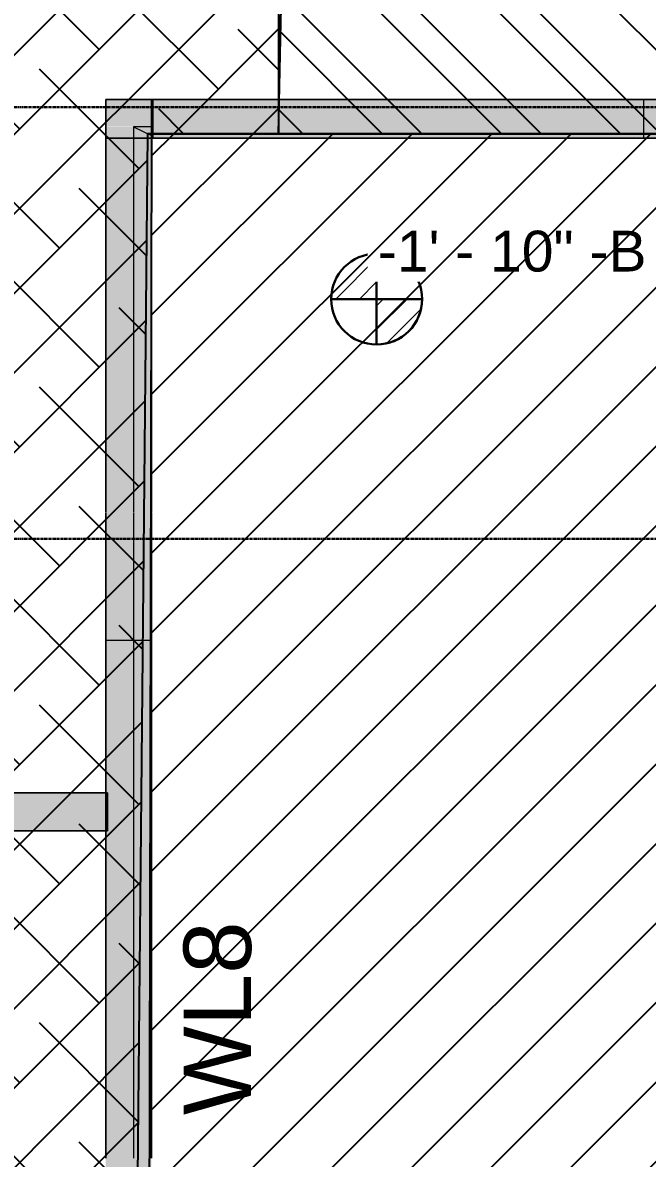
# Model space of a CAD drawing. Header units: inches. Extents: x -4126 to -1814, y 9773 to 12338.
# Drawn here: x -3428.8 to -3289.9, y 11049.4 to 11302 of the extents above; entities that cross this region are included whole.
import ezdxf

# ---------------------------------------------------------------- set-up
doc = ezdxf.new("R2010")
doc.units = ezdxf.units.IN
doc.header["$MEASUREMENT"] = 0
doc.linetypes.add('Grid Line 1_2_', pattern=[0.875, 0.5, -0.125, 0.125, -0.125])
for name, color, linetype, lineweight in [('A-WALL', 113, 'Continuous', 13), ('G-ANNO-DIMS', 111, 'Continuous', 9), ('I-WALL', 2, 'Continuous', 13), ('S-GRID', 1, 'Continuous', 9)]:
    doc.layers.add(name, color=color, linetype=linetype, lineweight=lineweight)
doc.layers.add('LOAD_HATCH', color=8, linetype='Continuous')
doc.layers.add('loads', color=1, linetype='Continuous')
doc.styles.add('Arial', font='arial.ttf', dxfattribs={"height": 18})
doc.styles.add('Arial_2', font='arial.ttf', dxfattribs={"height": 9.070866})
pattern_1 = [(315, (34.897, 117.089), (0.027577164, 0.027577164), [])]

# ---------------------------------------------------------------- blocks, each defined once
blk = doc.blocks.new('CTR - 1st Phase - Shell_rvt-1-FRAMING PLAN - 1ST FLOOR')
at = {"layer": 'A-WALL', "lineweight": 5, "transparency": 33554585}
h = blk.add_hatch(color=8, dxfattribs=at)
h.paths.add_polyline_path([(-3404.17, 10813.86), (-3400.17, 10813.86), (-3400.17, 10819.99), (-3404.17, 10819.99), (-3404.17, 10856.62), (-3410.3, 10856.62), (-3410.3, 10813.86), (-3404.28, 10813.86)], flags=0)
h.paths.add_polyline_path([(-3410.3, 10857.02), (-3404.17, 10857.02), (-3404.17, 10857.45), (-3410.3, 10857.45)], flags=0)
h.paths.add_polyline_path([(-3404.85, 10858.28), (-3404.17, 10858.28), (-3404.17, 10858.71), (-3410.3, 10858.71), (-3410.3, 10858.28)], flags=0)
h.paths.add_polyline_path([(-3404.87, 10859.1), (-3404.17, 10859.1), (-3404.17, 10904.5), (-3410.3, 10904.5), (-3410.3, 10859.1)], flags=0)
h.paths.add_polyline_path([(-3410.3, 10904.9), (-3404.17, 10904.9), (-3404.17, 10905.33), (-3410.3, 10905.33)], flags=0)
h.paths.add_polyline_path([(-3410.3, 10906.16), (-3404.17, 10906.16), (-3404.17, 10906.59), (-3410.3, 10906.59)], flags=0)
h.paths.add_polyline_path([(-3404.17, 10906.98), (-3404.17, 10934.38), (-3410.3, 10934.38), (-3410.3, 10906.98), (-3405.72, 10906.98)], flags=0)
h.paths.add_polyline_path([(-3410.3, 10972.4), (-3404.17, 10972.4), (-3404.17, 10972.78), (-3410.3, 10972.78)], flags=0)
h.paths.add_polyline_path([(-3404.17, 11010.8), (-3404.17, 11048.15), (-3410.3, 11048.15), (-3410.3, 11010.8), (-3407.57, 11010.8)], flags=0)
h.paths.add_polyline_path([(-3404.17, 11048.54), (-3404.17, 11048.97), (-3410.3, 11048.97), (-3410.3, 11048.54), (-3408.24, 11048.54)], flags=0)
h.paths.add_polyline_path([(-3410.3, 11049.81), (-3404.17, 11049.81), (-3404.17, 11050.24), (-3410.3, 11050.24)], flags=0)
h.paths.add_polyline_path([(-3408.27, 11050.63), (-3404.17, 11050.63), (-3404.17, 11096.03), (-3410.3, 11096.03), (-3410.3, 11050.63)], flags=0)
h.paths.add_polyline_path([(-3410.3, 11096.42), (-3404.17, 11096.42), (-3404.17, 11096.85), (-3410.3, 11096.85)], flags=0)
h.paths.add_polyline_path([(-3404.17, 11097.69), (-3404.17, 11098.12), (-3410.3, 11098.12), (-3410.3, 11097.69), (-3409.11, 11097.69)], flags=0)
h.paths.add_polyline_path([(-3410.3, 11098.51), (-3404.17, 11098.51), (-3404.17, 11143.91), (-3410.3, 11143.91), (-3410.3, 11130.69), (-3409.92, 11130.69), (-3409.92, 11122.19), (-3410.3, 11122.19)], flags=0)
h.paths.add_polyline_path([(-3409.94, 11144.31), (-3404.17, 11144.31), (-3404.17, 11144.74), (-3410.3, 11144.74), (-3410.3, 11144.31)], flags=0)
h.paths.add_polyline_path([(-3409.96, 11145.57), (-3404.17, 11145.57), (-3404.17, 11146), (-3410.3, 11146), (-3410.3, 11145.57)], flags=0)
h.paths.add_polyline_path([(-3404.17, 11146.39), (-3404.17, 11164.59), (-3410.3, 11164.59), (-3410.3, 11146.39), (-3409.98, 11146.39)], flags=0)
h.paths.add_polyline_path([(-3410.3, 11276.29), (-3404.17, 11276.29), (-3404.17, 11278.79), (-3410.3, 11278.79), (-3410.3, 11276.86)], flags=0)
h.paths.add_polyline_path([(-3404.15, 11278.83), (-3400.17, 11278.83), (-3400.17, 11279.64), (-3410.3, 11279.64), (-3410.3, 11278.83), (-3404.17, 11278.83)], flags=0)
h.paths.add_polyline_path([(-3410.3, 11280.03), (-3400.17, 11280.03), (-3400.17, 11284.91), (-3410.3, 11284.91)], flags=0)
h = blk.add_hatch(color=13, dxfattribs=at)
h.paths.add_polyline_path([(-2637.74, 11276.29), (-2637.74, 11278.79), (-2681.85, 11278.79), (-2681.85, 11277.79), (-2709.72, 11277.79), (-2709.72, 11278.79), (-2720.25, 11278.79), (-2720.25, 11277.79), (-2748.12, 11277.79), (-2748.12, 11278.79), (-2772.51, 11278.79), (-2772.51, 11276.29), (-2681.85, 11276.29)], flags=0)
h.paths.add_polyline_path([(-3399.82, 11276.29), (-3399.82, 11278.79), (-3400.17, 11278.79), (-3400.17, 11276.29)], flags=0)
h.paths.add_polyline_path([(-3281.32, 11276.29), (-3281.32, 11278.79), (-3290.72, 11278.79), (-3290.72, 11276.29)], flags=0)
h.paths.add_polyline_path([(-3027.32, 11276.29), (-3021.92, 11276.29), (-3021.92, 11278.79), (-3027.32, 11278.79)], flags=0)
h.paths.add_polyline_path([(-2945.12, 11276.29), (-2867.19, 11276.29), (-2867.19, 11278.79), (-2945.12, 11278.79)], flags=0)
h.paths.add_polyline_path([(-2813.32, 11276.29), (-2810.54, 11276.29), (-2810.54, 11278.79), (-2813.32, 11278.79)], flags=0)
h.paths.add_polyline_path([(-2599.71, 11276.29), (-2598.39, 11276.29), (-2598.39, 11278.79), (-2599.71, 11278.79)], flags=0)
h.paths.add_polyline_path([(-2486.32, 11276.29), (-2445.74, 11276.29), (-2445.74, 11278.79), (-2486.32, 11278.79)], flags=0)
h.paths.add_polyline_path([(-2514.32, 11276.29), (-2514.32, 11278.79), (-2562.26, 11278.79), (-2562.26, 11276.29)], flags=0)
h.paths.add_polyline_path([(-2407.71, 11276.29), (-2348.79, 11276.29), (-2348.79, 11278.79), (-2407.71, 11278.79)], flags=0)
h.paths.add_polyline_path([(-2312.66, 11276.29), (-2311.34, 11276.29), (-2311.34, 11278.79), (-2312.66, 11278.79)], flags=0)
h.paths.add_polyline_path([(-2273.31, 11276.29), (-2187.32, 11276.29), (-2187.32, 11278.79), (-2273.31, 11278.79)], flags=0)
h.paths.add_polyline_path([(-3281.32, 11279.21), (-3281.32, 11279.64), (-3290.72, 11279.64), (-3290.72, 11279.21)], flags=0)
h.paths.add_polyline_path([(-3399.82, 11279.21), (-3399.82, 11279.64), (-3400.17, 11279.64), (-3400.17, 11279.21)], flags=0)
h.paths.add_polyline_path([(-2810.54, 11279.21), (-2810.54, 11279.64), (-2813.32, 11279.64), (-2813.32, 11279.21)], flags=0)
h.paths.add_polyline_path([(-2599.71, 11279.21), (-2598.39, 11279.21), (-2598.39, 11279.64), (-2599.71, 11279.64)], flags=0)
h.paths.add_polyline_path([(-2920.57, 11279.21), (-2867.19, 11279.21), (-2867.19, 11279.64), (-2945.12, 11279.64), (-2945.12, 11279.21)], flags=0)
h.paths.add_polyline_path([(-3021.92, 11279.21), (-3021.92, 11279.64), (-3027.32, 11279.64), (-3027.32, 11279.21)], flags=0)
h.paths.add_polyline_path([(-2486.32, 11279.21), (-2445.74, 11279.21), (-2445.74, 11279.64), (-2486.32, 11279.64)], flags=0)
h.paths.add_polyline_path([(-2772.51, 11279.21), (-2748.12, 11279.21), (-2748.12, 11279.64), (-2772.51, 11279.64)], flags=0)
h.paths.add_polyline_path([(-2187.32, 11279.21), (-2187.32, 11279.64), (-2273.31, 11279.64), (-2273.31, 11279.21)], flags=0)
h.paths.add_polyline_path([(-2681.85, 11279.21), (-2637.74, 11279.21), (-2637.74, 11279.64), (-2681.85, 11279.64)], flags=0)
h.paths.add_polyline_path([(-2514.32, 11279.21), (-2514.32, 11279.64), (-2562.26, 11279.64), (-2562.26, 11279.21)], flags=0)
h.paths.add_polyline_path([(-2709.72, 11279.21), (-2709.72, 11279.64), (-2720.25, 11279.64), (-2720.25, 11279.21)], flags=0)
h.paths.add_polyline_path([(-2311.34, 11279.21), (-2311.34, 11279.64), (-2312.66, 11279.64), (-2312.66, 11279.21)], flags=0)
h.paths.add_polyline_path([(-2407.71, 11279.21), (-2348.79, 11279.21), (-2348.79, 11279.64), (-2407.71, 11279.64)], flags=0)
h.paths.add_polyline_path([(-3399.82, 11280.03), (-3399.82, 11284.91), (-3400.17, 11284.91), (-3400.17, 11280.03)], flags=0)
h.paths.add_polyline_path([(-3290.72, 11280.03), (-3281.32, 11280.03), (-3281.32, 11284.91), (-3290.72, 11284.91)], flags=0)
h.paths.add_polyline_path([(-2912.07, 11280.03), (-2867.19, 11280.03), (-2867.19, 11284.91), (-2912.07, 11284.91), (-2912.07, 11284.29), (-2920.57, 11284.29), (-2920.57, 11284.91), (-2945.12, 11284.91), (-2945.12, 11280.03), (-2920.57, 11280.03)], flags=0)
h.paths.add_polyline_path([(-2813.32, 11280.03), (-2810.54, 11280.03), (-2810.54, 11284.91), (-2813.32, 11284.91)], flags=0)
h.paths.add_polyline_path([(-2187.32, 11280.03), (-2187.32, 11284.91), (-2273.31, 11284.91), (-2273.31, 11280.03)], flags=0)
h.paths.add_polyline_path([(-2748.12, 11280.03), (-2748.12, 11284.91), (-2772.51, 11284.91), (-2772.51, 11280.03)], flags=0)
h.paths.add_polyline_path([(-2407.71, 11280.03), (-2348.79, 11280.03), (-2348.79, 11284.91), (-2407.71, 11284.91)], flags=0)
h.paths.add_polyline_path([(-2709.72, 11280.03), (-2709.72, 11284.91), (-2720.25, 11284.91), (-2720.25, 11280.03)], flags=0)
h.paths.add_polyline_path([(-2312.66, 11280.03), (-2311.34, 11280.03), (-2311.34, 11284.91), (-2312.66, 11284.91)], flags=0)
h.paths.add_polyline_path([(-2637.74, 11280.03), (-2637.74, 11284.91), (-2681.85, 11284.91), (-2681.85, 11280.03)], flags=0)
h.paths.add_polyline_path([(-2598.39, 11280.03), (-2598.39, 11284.91), (-2599.71, 11284.91), (-2599.71, 11280.03)], flags=0)
h.paths.add_polyline_path([(-2486.32, 11280.03), (-2445.74, 11280.03), (-2445.74, 11284.91), (-2486.32, 11284.91)], flags=0)
h.paths.add_polyline_path([(-2514.32, 11280.03), (-2514.32, 11284.91), (-2562.26, 11284.91), (-2562.26, 11280.03)], flags=0)
h.paths.add_polyline_path([(-3027.32, 11280.03), (-3021.92, 11280.03), (-3021.92, 11284.91), (-3027.32, 11284.91)], flags=0)
h = blk.add_hatch(color=13, dxfattribs=at)
h.paths.add_polyline_path([(-2099.32, 11276.29), (-2096.82, 11276.29), (-2096.82, 11284.91), (-2138.91, 11284.91), (-2138.91, 11276.29), (-2105.45, 11276.29)], flags=0)
h.paths.add_polyline_path([(-3290.72, 11278.79), (-3281.32, 11278.83), (-3281.32, 11279.21), (-3290.72, 11279.21), (-3290.72, 11278.83)], flags=0)
h.paths.add_polyline_path([(-3399.82, 11278.79), (-3399.82, 11279.21), (-3400.17, 11279.21), (-3400.17, 11278.79)], flags=0)
h.paths.add_polyline_path([(-2867.19, 11278.79), (-2867.19, 11279.21), (-2945.12, 11279.21), (-2945.12, 11278.79)], flags=0)
h.paths.add_polyline_path([(-3021.92, 11278.79), (-3021.92, 11279.21), (-3027.32, 11279.21), (-3027.32, 11278.79)], flags=0)
h.paths.add_polyline_path([(-2681.85, 11278.79), (-2637.74, 11278.83), (-2637.74, 11279.21), (-2681.85, 11279.21), (-2681.85, 11278.83)], flags=0)
h.paths.add_polyline_path([(-2810.54, 11278.79), (-2810.54, 11279.21), (-2813.32, 11279.21), (-2813.32, 11278.79)], flags=0)
h.paths.add_polyline_path([(-2599.71, 11278.79), (-2598.39, 11278.83), (-2598.39, 11279.21), (-2599.71, 11279.21), (-2599.71, 11278.83)], flags=0)
h.paths.add_polyline_path([(-2562.26, 11278.79), (-2514.32, 11278.83), (-2514.32, 11279.21), (-2562.26, 11279.21), (-2562.26, 11278.83)], flags=0)
h.paths.add_polyline_path([(-2772.51, 11278.79), (-2748.12, 11278.83), (-2748.12, 11279.21), (-2772.51, 11279.21), (-2772.51, 11278.83)], flags=0)
h.paths.add_polyline_path([(-2709.72, 11278.79), (-2709.72, 11279.21), (-2720.25, 11279.21), (-2720.25, 11278.79)], flags=0)
h.paths.add_polyline_path([(-2348.79, 11278.79), (-2348.79, 11279.21), (-2407.71, 11279.21), (-2407.71, 11278.79)], flags=0)
h.paths.add_polyline_path([(-2187.32, 11278.79), (-2187.32, 11279.21), (-2273.31, 11279.21), (-2273.31, 11278.79)], flags=0)
h.paths.add_polyline_path([(-2451.17, 11278.79), (-2445.74, 11278.83), (-2445.74, 11279.21), (-2486.32, 11279.21), (-2486.32, 11278.79)], flags=0)
h.paths.add_polyline_path([(-2311.34, 11278.79), (-2311.34, 11279.21), (-2312.66, 11279.21), (-2312.66, 11278.79)], flags=0)
h = blk.add_hatch(color=13, dxfattribs=at)
h.paths.add_polyline_path([(-3396.64, 11276.29), (-3290.72, 11276.29), (-3290.72, 11278.79), (-3399.82, 11278.79), (-3399.82, 11276.29)], flags=0)
h.paths.add_polyline_path([(-3290.72, 11279.21), (-3290.72, 11279.64), (-3399.82, 11279.64), (-3399.82, 11279.21), (-3396.64, 11279.21)], flags=0)
h.paths.add_polyline_path([(-3399.82, 11280.03), (-3290.72, 11280.03), (-3290.72, 11284.91), (-3399.82, 11284.91)], flags=0)
for color, points in [(8, [(-3404.17, 11279.64), (-3400.17, 11279.64), (-3400.17, 11280.03), (-3410.3, 11280.03), (-3410.3, 11279.64), (-3405.02, 11279.64)]), (8, [(-3400.17, 11276.86), (-3400.17, 11278.79), (-3404.17, 11278.79)]), (13, [(-3396.64, 11279.64), (-3290.72, 11279.64), (-3290.72, 11280.03), (-3399.82, 11280.03), (-3399.82, 11279.64)]), (13, [(-3290.72, 11278.79), (-3290.72, 11279.21), (-3399.82, 11279.21), (-3399.82, 11278.79), (-3396.64, 11278.79)]), (8, [(-3409.92, 11122.19), (-3409.92, 11130.69), (-3410.3, 11130.69), (-3410.3, 11122.19)])]:
    blk.add_hatch(color=color, dxfattribs=at).paths.add_polyline_path(points, flags=0)
h = blk.add_hatch(color=8, dxfattribs=at)
h.paths.add_polyline_path([(-3404.17, 10819.99), (-3400.17, 10821.92), (-3400.17, 10856.62), (-3404.17, 10856.62), (-3404.17, 10821.92)], flags=0)
h.paths.add_polyline_path([(-3403.53, 10857.02), (-3400.17, 10857.02), (-3400.17, 10857.45), (-3404.17, 10857.45), (-3404.17, 10857.02)], flags=0)
h.paths.add_polyline_path([(-3400.17, 10858.28), (-3400.17, 10858.71), (-3404.17, 10858.71), (-3404.17, 10858.28), (-3403.51, 10858.28)], flags=0)
h.paths.add_polyline_path([(-3400.17, 10859.1), (-3400.17, 10904.5), (-3404.17, 10904.5), (-3404.17, 10859.1), (-3403.49, 10859.1)], flags=0)
h.paths.add_polyline_path([(-3400.17, 10904.9), (-3400.17, 10905.33), (-3404.17, 10905.33), (-3404.17, 10904.9), (-3402.69, 10904.9)], flags=0)
h.paths.add_polyline_path([(-3402.67, 10906.16), (-3400.17, 10906.16), (-3400.17, 10906.59), (-3404.17, 10906.59), (-3404.17, 10906.16)], flags=0)
h.paths.add_polyline_path([(-3402.66, 10906.98), (-3400.17, 10906.98), (-3400.17, 10934.38), (-3404.17, 10934.38), (-3404.17, 10906.98)], flags=0)
h.paths.add_polyline_path([(-3404.17, 10972.4), (-3400.17, 10972.4), (-3400.17, 10972.78), (-3404.17, 10972.78)], flags=0)
h.paths.add_polyline_path([(-3400.17, 11010.8), (-3400.19, 11048.15), (-3404.17, 11048.15), (-3404.17, 11010.8), (-3400.85, 11010.8)], flags=0)
h.paths.add_polyline_path([(-3400.19, 11048.54), (-3400.17, 11048.54), (-3400.18, 11048.97), (-3404.17, 11048.97), (-3404.17, 11048.54)], flags=0)
h.paths.add_polyline_path([(-3400.17, 11049.81), (-3400.19, 11050.24), (-3404.17, 11050.24), (-3404.17, 11049.81), (-3400.18, 11049.81)], flags=0)
h.paths.add_polyline_path([(-3404.17, 11050.63), (-3400.17, 11050.63), (-3400.17, 11096.03), (-3404.17, 11096.03), (-3404.17, 11083.98)], flags=0)
h.paths.add_polyline_path([(-3400.17, 11096.42), (-3400.17, 11096.85), (-3404.17, 11096.85), (-3404.17, 11096.42), (-3401, 11096.42)], flags=0)
h.paths.add_polyline_path([(-3400.17, 11097.69), (-3400.17, 11098.12), (-3404.17, 11098.12), (-3404.17, 11097.69), (-3401.02, 11097.69)], flags=0)
h.paths.add_polyline_path([(-3401.03, 11098.51), (-3400.17, 11098.51), (-3400.17, 11143.91), (-3404.17, 11143.91), (-3404.17, 11098.51)], flags=0)
h.paths.add_polyline_path([(-3404.17, 11144.31), (-3400.17, 11144.31), (-3400.17, 11144.74), (-3404.17, 11144.74)], flags=0)
h.paths.add_polyline_path([(-3400.17, 11145.57), (-3400.17, 11146), (-3404.17, 11146), (-3404.17, 11145.57), (-3401.85, 11145.57)], flags=0)
h.paths.add_polyline_path([(-3401.87, 11146.39), (-3400.17, 11146.39), (-3400.17, 11164.59), (-3404.17, 11164.59), (-3404.17, 11146.39)], flags=0)
h.paths.add_polyline_path([(-3400.17, 11276.29), (-3400.17, 11276.86), (-3404.17, 11278.79), (-3404.13, 11276.29)], flags=0)
h = blk.add_hatch(color=13, dxfattribs=at)
h.paths.add_polyline_path([(-3281.32, 11279.64), (-3281.32, 11280.03), (-3290.72, 11280.03), (-3290.72, 11279.64)], flags=0)
h.paths.add_polyline_path([(-3399.82, 11279.64), (-3399.82, 11280.03), (-3400.17, 11280.03), (-3400.17, 11279.64)], flags=0)
h.paths.add_polyline_path([(-2311.34, 11279.64), (-2311.34, 11280.03), (-2312.66, 11280.03), (-2312.66, 11279.64)], flags=0)
h.paths.add_polyline_path([(-2273.31, 11279.64), (-2187.32, 11279.64), (-2187.32, 11280.03), (-2273.31, 11280.03)], flags=0)
h.paths.add_polyline_path([(-2407.71, 11279.64), (-2348.79, 11279.64), (-2348.79, 11280.03), (-2407.71, 11280.03)], flags=0)
h.paths.add_polyline_path([(-3021.92, 11279.64), (-3021.92, 11280.03), (-3027.32, 11280.03), (-3027.32, 11279.64)], flags=0)
h.paths.add_polyline_path([(-2945.12, 11279.64), (-2867.19, 11279.64), (-2867.19, 11280.03), (-2945.12, 11280.03)], flags=0)
h.paths.add_polyline_path([(-2445.74, 11279.64), (-2445.74, 11280.03), (-2486.32, 11280.03), (-2486.32, 11279.64), (-2451.17, 11279.64)], flags=0)
h.paths.add_polyline_path([(-2514.32, 11279.64), (-2514.32, 11280.03), (-2562.26, 11280.03), (-2562.26, 11279.64)], flags=0)
h.paths.add_polyline_path([(-2599.71, 11279.64), (-2598.39, 11279.64), (-2598.39, 11280.03), (-2599.71, 11280.03)], flags=0)
h.paths.add_polyline_path([(-2813.32, 11279.64), (-2810.54, 11279.64), (-2810.54, 11280.03), (-2813.32, 11280.03)], flags=0)
h.paths.add_polyline_path([(-2748.12, 11279.64), (-2748.12, 11280.03), (-2772.51, 11280.03), (-2772.51, 11279.64)], flags=0)
h.paths.add_polyline_path([(-2637.74, 11279.64), (-2637.74, 11280.03), (-2681.85, 11280.03), (-2681.85, 11279.64)], flags=0)
h.paths.add_polyline_path([(-2720.25, 11279.64), (-2709.72, 11279.64), (-2709.72, 11280.03), (-2720.25, 11280.03)], flags=0)
h = blk.add_hatch(color=8, dxfattribs=at)
h.paths.add_polyline_path([(-3410.3, 11164.59), (-3404.17, 11164.59), (-3404.17, 11191.79), (-3410.3, 11191.79), (-3410.3, 11170.09)], flags=0)
h.paths.add_polyline_path([(-3410.3, 11192.19), (-3404.17, 11192.19), (-3404.17, 11192.62), (-3410.3, 11192.62)], flags=0)
h.paths.add_polyline_path([(-3404.17, 11193.45), (-3404.17, 11193.88), (-3410.3, 11193.88), (-3410.3, 11193.45)], flags=0)
h.paths.add_polyline_path([(-3404.17, 11194.28), (-3404.17, 11239.68), (-3410.3, 11239.68), (-3410.3, 11194.28)], flags=0)
h.paths.add_polyline_path([(-3410.3, 11240.07), (-3404.17, 11240.07), (-3404.17, 11240.5), (-3410.3, 11240.5)], flags=0)
h.paths.add_polyline_path([(-3404.17, 11241.33), (-3404.17, 11241.76), (-3410.3, 11241.76), (-3410.3, 11241.33)], flags=0)
h.paths.add_polyline_path([(-3410.3, 11242.16), (-3404.17, 11242.16), (-3404.17, 11276.29), (-3410.3, 11276.29), (-3410.3, 11256.21)], flags=0)
h = blk.add_hatch(color=8, dxfattribs=at)
h.paths.add_polyline_path([(-3404.17, 11164.59), (-3400.17, 11164.59), (-3400.17, 11191.79), (-3404.17, 11191.79), (-3404.17, 11170.09)], flags=0)
h.paths.add_polyline_path([(-3400.17, 11192.19), (-3400.17, 11192.62), (-3404.17, 11192.62), (-3404.17, 11192.19), (-3402.66, 11192.19)], flags=0)
h.paths.add_polyline_path([(-3402.69, 11193.45), (-3400.17, 11193.45), (-3400.17, 11193.88), (-3404.17, 11193.88), (-3404.17, 11193.45)], flags=0)
h.paths.add_polyline_path([(-3404.17, 11194.28), (-3400.17, 11194.28), (-3400.17, 11239.68), (-3404.17, 11239.68)], flags=0)
h.paths.add_polyline_path([(-3404.17, 11240.07), (-3400.17, 11240.07), (-3400.17, 11240.5), (-3404.17, 11240.5)], flags=0)
h.paths.add_polyline_path([(-3400.17, 11241.33), (-3400.17, 11241.76), (-3404.17, 11241.76), (-3404.17, 11241.33), (-3403.52, 11241.33)], flags=0)
h.paths.add_polyline_path([(-3404.17, 11242.16), (-3400.17, 11242.16), (-3400.17, 11276.29), (-3404.17, 11276.29), (-3404.17, 11256.21)], flags=0)
h = blk.add_hatch(color=8, dxfattribs=at)
h.paths.add_polyline_path([(-3404.17, 11191.79), (-3404.17, 11192.19), (-3410.3, 11192.19), (-3410.3, 11191.79)], flags=0)
h.paths.add_polyline_path([(-3404.17, 11193.88), (-3404.17, 11194.28), (-3410.3, 11194.28), (-3410.3, 11193.88)], flags=0)
h.paths.add_polyline_path([(-3404.17, 11239.68), (-3404.17, 11240.07), (-3410.3, 11240.07), (-3410.3, 11239.68)], flags=0)
h.paths.add_polyline_path([(-3404.17, 11241.76), (-3404.17, 11242.16), (-3410.3, 11242.16), (-3410.3, 11241.76)], flags=0)
h = blk.add_hatch(color=8, dxfattribs=at)
h.paths.add_polyline_path([(-3410.3, 11192.62), (-3404.17, 11192.62), (-3404.17, 11193.45), (-3410.3, 11193.45), (-3410.3, 11192.99)], flags=0)
h.paths.add_polyline_path([(-3404.17, 11240.5), (-3404.17, 11241.33), (-3410.3, 11241.33), (-3410.3, 11240.5)], flags=0)
h = blk.add_hatch(color=8, dxfattribs=at)
h.paths.add_polyline_path([(-3404.17, 11191.79), (-3400.17, 11191.79), (-3400.17, 11192.19), (-3404.17, 11192.19)], flags=0)
h.paths.add_polyline_path([(-3400.17, 11192.62), (-3400.17, 11193.45), (-3404.17, 11193.45), (-3404.17, 11192.62), (-3402.67, 11192.62)], flags=0)
h.paths.add_polyline_path([(-3402.69, 11193.88), (-3400.17, 11193.88), (-3400.17, 11194.28), (-3404.17, 11194.28), (-3404.17, 11193.88)], flags=0)
h.paths.add_polyline_path([(-3400.17, 11239.68), (-3400.17, 11240.07), (-3404.17, 11240.07), (-3404.17, 11239.68), (-3403.49, 11239.68)], flags=0)
h.paths.add_polyline_path([(-3403.51, 11240.5), (-3400.17, 11240.5), (-3400.17, 11241.33), (-3404.17, 11241.33), (-3404.17, 11240.5)], flags=0)
h.paths.add_polyline_path([(-3403.53, 11241.76), (-3400.17, 11241.76), (-3400.17, 11242.16), (-3404.17, 11242.16), (-3404.17, 11241.76)], flags=0)
h = blk.add_hatch(color=8, dxfattribs=at)
h.paths.add_polyline_path([(-3404.82, 10856.62), (-3404.17, 10856.62), (-3404.17, 10857.02), (-3410.3, 10857.02), (-3410.3, 10856.62)], flags=0)
h.paths.add_polyline_path([(-3404.17, 10858.71), (-3404.17, 10859.1), (-3410.3, 10859.1), (-3410.3, 10858.71), (-3404.86, 10858.71)], flags=0)
h.paths.add_polyline_path([(-3405.68, 10904.5), (-3404.17, 10904.5), (-3404.17, 10904.9), (-3410.3, 10904.9), (-3410.3, 10904.5)], flags=0)
h.paths.add_polyline_path([(-3404.17, 10906.59), (-3404.17, 10906.98), (-3410.3, 10906.98), (-3410.3, 10906.59), (-3405.71, 10906.59)], flags=0)
h.paths.add_polyline_path([(-3404.17, 11048.15), (-3404.17, 11048.54), (-3410.3, 11048.54), (-3410.3, 11048.15), (-3408.23, 11048.15)], flags=0)
h.paths.add_polyline_path([(-3410.3, 11050.24), (-3404.17, 11050.24), (-3404.17, 11050.63), (-3410.3, 11050.63)], flags=0)
h.paths.add_polyline_path([(-3409.08, 11096.03), (-3404.17, 11096.03), (-3404.17, 11096.42), (-3410.3, 11096.42), (-3410.3, 11096.03)], flags=0)
h.paths.add_polyline_path([(-3404.17, 11098.12), (-3404.17, 11098.51), (-3410.3, 11098.51), (-3410.3, 11098.12), (-3409.12, 11098.12)], flags=0)
h.paths.add_polyline_path([(-3404.17, 11143.91), (-3404.17, 11144.31), (-3410.3, 11144.31), (-3410.3, 11143.91), (-3409.92, 11143.91)], flags=0)
h.paths.add_polyline_path([(-3409.97, 11146), (-3404.17, 11146), (-3404.17, 11146.39), (-3410.3, 11146.39), (-3410.3, 11146)], flags=0)
h = blk.add_hatch(color=8, dxfattribs=at)
h.paths.add_polyline_path([(-3404.17, 10857.45), (-3404.17, 10858.28), (-3410.3, 10858.28), (-3410.3, 10857.45), (-3404.84, 10857.45)], flags=0)
h.paths.add_polyline_path([(-3404.17, 10905.33), (-3404.17, 10906.16), (-3410.3, 10906.16), (-3410.3, 10905.33), (-3405.69, 10905.33)], flags=0)
h.paths.add_polyline_path([(-3404.17, 11048.97), (-3404.17, 11049.81), (-3410.3, 11049.81), (-3410.3, 11048.97), (-3408.24, 11048.97)], flags=0)
h.paths.add_polyline_path([(-3404.17, 11096.85), (-3404.17, 11097.69), (-3410.3, 11097.69), (-3410.3, 11096.85), (-3409.09, 11096.85)], flags=0)
h.paths.add_polyline_path([(-3409.95, 11144.74), (-3404.17, 11144.74), (-3404.17, 11145.57), (-3410.3, 11145.57), (-3410.3, 11144.74)], flags=0)
h = blk.add_hatch(color=8, dxfattribs=at)
h.paths.add_polyline_path([(-3403.53, 10856.62), (-3400.17, 10856.62), (-3400.17, 10857.02), (-3404.17, 10857.02), (-3404.17, 10856.62)], flags=0)
h.paths.add_polyline_path([(-3403.5, 10858.71), (-3400.17, 10858.71), (-3400.17, 10859.1), (-3404.17, 10859.1), (-3404.17, 10858.71)], flags=0)
h.paths.add_polyline_path([(-3404.17, 10904.5), (-3400.17, 10904.5), (-3400.17, 10904.9), (-3404.17, 10904.9)], flags=0)
h.paths.add_polyline_path([(-3404.17, 10906.59), (-3400.17, 10906.59), (-3400.17, 10906.98), (-3404.17, 10906.98)], flags=0)
h.paths.add_polyline_path([(-3400.19, 11048.15), (-3400.17, 11048.15), (-3400.19, 11048.54), (-3404.17, 11048.54), (-3404.17, 11048.15)], flags=0)
h.paths.add_polyline_path([(-3400.19, 11050.24), (-3400.17, 11050.24), (-3400.2, 11050.63), (-3404.17, 11050.63), (-3404.17, 11050.24)], flags=0)
h.paths.add_polyline_path([(-3400.17, 11096.03), (-3400.17, 11096.42), (-3404.17, 11096.42), (-3404.17, 11096.03), (-3400.99, 11096.03)], flags=0)
h.paths.add_polyline_path([(-3400.17, 11098.12), (-3400.17, 11098.51), (-3404.17, 11098.51), (-3404.17, 11098.12), (-3401.02, 11098.12)], flags=0)
h.paths.add_polyline_path([(-3400.17, 11143.91), (-3400.17, 11144.31), (-3404.17, 11144.31), (-3404.17, 11143.91), (-3401.82, 11143.91)], flags=0)
h.paths.add_polyline_path([(-3404.17, 11146), (-3400.17, 11146), (-3400.17, 11146.39), (-3404.17, 11146.39)], flags=0)
h = blk.add_hatch(color=8, dxfattribs=at)
h.paths.add_polyline_path([(-3400.17, 10857.45), (-3400.17, 10858.28), (-3404.17, 10858.28), (-3404.17, 10857.45), (-3403.52, 10857.45)], flags=0)
h.paths.add_polyline_path([(-3400.17, 10905.33), (-3400.17, 10906.16), (-3404.17, 10906.16), (-3404.17, 10905.33), (-3402.69, 10905.33)], flags=0)
h.paths.add_polyline_path([(-3400.17, 11048.97), (-3400.18, 11049.81), (-3404.17, 11049.81), (-3404.17, 11048.97), (-3400.18, 11048.97)], flags=0)
h.paths.add_polyline_path([(-3401, 11096.85), (-3400.17, 11096.85), (-3400.17, 11097.69), (-3404.17, 11097.69), (-3404.17, 11096.85)], flags=0)
h.paths.add_polyline_path([(-3404.17, 11144.74), (-3400.17, 11144.74), (-3400.17, 11145.57), (-3404.17, 11145.57), (-3404.17, 11145.11)], flags=0)
at = {"layer": 'A-WALL', "color": 253}
for p, q in [((-3410.3, 11280.03), (-3410.3, 11284.91)), ((-3410.3, 11284.91), (-3400.17, 11284.91)), ((-3410.3, 11279.64), (-3410.3, 11280.03)), ((-3410.3, 11278.83), (-3410.3, 11279.64)), ((-3410.3, 11242.16), (-3410.3, 11278.79)), ((-3404.17, 11278.79), (-3404.17, 11276.29)), ((-3400.17, 11280.03), (-3400.17, 11279.64)), ((-3400.17, 11280.03), (-3400.17, 11279.64)), ((-3400.17, 11279.64), (-3400.17, 11280.03)), ((-3400.17, 11279.21), (-3400.17, 11278.83)), ((-3400.17, 11279.21), (-3400.17, 11278.83)), ((-3400.17, 11278.83), (-3400.17, 11279.21)), ((-3400.17, 11276.29), (-3400.17, 11278.79)), ((-3399.82, 11279.64), (-3399.82, 11280.03)), ((-3399.82, 11280.03), (-3399.82, 11279.64)), ((-3399.82, 11278.83), (-3399.82, 11279.21)), ((-3399.82, 11279.21), (-3399.82, 11278.83)), ((-3290.72, 11280.03), (-3290.72, 11279.64)), ((-3290.72, 11280.03), (-3290.72, 11279.64)), ((-3290.72, 11279.21), (-3290.72, 11278.83)), ((-3290.72, 11279.21), (-3290.72, 11278.83)), ((-3404.17, 11276.29), (-3410.3, 11276.29)), ((-3404.17, 11276.29), (-3404.17, 11242.16)), ((-3404.13, 11276.29), (-3400.17, 11276.29)), ((-3400.17, 11276.29), (-3404.13, 11276.29)), ((-3400.17, 11276.29), (-3400.17, 11242.16)), ((-3400.17, 11276.29), (-3400.17, 11242.16)), ((-3400.17, 11242.16), (-3400.17, 11276.29)), ((-3410.3, 11241.76), (-3410.3, 11242.16)), ((-3410.3, 11241.33), (-3410.3, 11241.76)), ((-3410.3, 11240.96), (-3410.3, 11241.33)), ((-3410.3, 11240.5), (-3410.3, 11240.88)), ((-3410.3, 11240.07), (-3410.3, 11240.5)), ((-3410.3, 11239.68), (-3410.3, 11240.07)), ((-3404.17, 11242.16), (-3404.17, 11241.76)), ((-3404.17, 11241.76), (-3404.17, 11241.33)), ((-3404.17, 11241.33), (-3404.17, 11240.96)), ((-3404.17, 11240.88), (-3404.17, 11240.5)), ((-3404.17, 11240.5), (-3404.17, 11240.07)), ((-3404.17, 11240.07), (-3404.17, 11239.68)), ((-3400.17, 11242.16), (-3400.17, 11241.76)), ((-3400.17, 11242.16), (-3400.17, 11241.76)), ((-3400.17, 11241.76), (-3400.17, 11242.16)), ((-3400.17, 11241.76), (-3400.17, 11241.33)), ((-3400.17, 11241.76), (-3400.17, 11241.33)), ((-3400.17, 11241.33), (-3400.17, 11241.76)), ((-3400.17, 11241.33), (-3400.17, 11240.96)), ((-3400.17, 11241.33), (-3400.17, 11240.96)), ((-3400.17, 11240.96), (-3400.17, 11241.33)), ((-3400.17, 11240.88), (-3400.17, 11240.5)), ((-3400.17, 11240.88), (-3400.17, 11240.5)), ((-3400.17, 11240.5), (-3400.17, 11240.88)), ((-3400.17, 11240.5), (-3400.17, 11240.07)), ((-3400.17, 11240.5), (-3400.17, 11240.07)), ((-3400.17, 11240.07), (-3400.17, 11240.5)), ((-3400.17, 11240.07), (-3400.17, 11239.68)), ((-3400.17, 11240.07), (-3400.17, 11239.68)), ((-3400.17, 11239.68), (-3400.17, 11240.07)), ((-3410.3, 11194.28), (-3410.3, 11239.68)), ((-3404.17, 11239.68), (-3404.17, 11194.28)), ((-3400.17, 11239.68), (-3400.17, 11194.28)), ((-3400.17, 11239.68), (-3400.17, 11194.28)), ((-3400.17, 11194.28), (-3400.17, 11239.68)), ((-3410.3, 11193.88), (-3410.3, 11194.28)), ((-3410.3, 11193.45), (-3410.3, 11193.88)), ((-3410.3, 11193.08), (-3410.3, 11193.45)), ((-3410.3, 11192.62), (-3410.3, 11192.99)), ((-3410.3, 11192.19), (-3410.3, 11192.62)), ((-3410.3, 11191.79), (-3410.3, 11192.19)), ((-3404.17, 11194.28), (-3404.17, 11193.88)), ((-3404.17, 11193.88), (-3404.17, 11193.45)), ((-3404.17, 11193.45), (-3404.17, 11193.08)), ((-3404.17, 11192.99), (-3404.17, 11192.62)), ((-3404.17, 11192.62), (-3404.17, 11192.19)), ((-3404.17, 11192.19), (-3404.17, 11191.79)), ((-3400.17, 11194.28), (-3400.17, 11193.88)), ((-3400.17, 11194.28), (-3400.17, 11193.88)), ((-3400.17, 11193.88), (-3400.17, 11194.28)), ((-3400.17, 11193.88), (-3400.17, 11193.45)), ((-3400.17, 11193.88), (-3400.17, 11193.45)), ((-3400.17, 11193.45), (-3400.17, 11193.88)), ((-3400.17, 11193.45), (-3400.17, 11193.08)), ((-3400.17, 11193.45), (-3400.17, 11193.08)), ((-3400.17, 11193.08), (-3400.17, 11193.45)), ((-3400.17, 11192.99), (-3400.17, 11192.62)), ((-3400.17, 11192.99), (-3400.17, 11192.62)), ((-3400.17, 11192.62), (-3400.17, 11192.99)), ((-3400.17, 11192.62), (-3400.17, 11192.19)), ((-3400.17, 11192.62), (-3400.17, 11192.19)), ((-3400.17, 11192.19), (-3400.17, 11192.62)), ((-3400.17, 11192.19), (-3400.17, 11191.79)), ((-3400.17, 11192.19), (-3400.17, 11191.79)), ((-3400.17, 11191.79), (-3400.17, 11192.19)), ((-3410.3, 11146.39), (-3410.3, 11191.79)), ((-3404.17, 11191.79), (-3404.17, 11164.59)), ((-3400.17, 11191.79), (-3400.17, 11164.59)), ((-3400.17, 11191.79), (-3400.17, 11164.59)), ((-3400.17, 11164.59), (-3400.17, 11191.79)), ((-3400.17, 11164.59), (-3410.3, 11164.59)), ((-3400.17, 11164.59), (-3404.17, 11164.59)), ((-3404.17, 11164.59), (-3404.17, 11146.39)), ((-3400.17, 11164.59), (-3400.17, 11146.39)), ((-3410.3, 11146), (-3410.3, 11146.39)), ((-3410.3, 11145.57), (-3410.3, 11146)), ((-3410.3, 11145.19), (-3410.3, 11145.57)), ((-3410.3, 11144.74), (-3410.3, 11145.11)), ((-3410.3, 11144.31), (-3410.3, 11144.74)), ((-3410.3, 11143.91), (-3410.3, 11144.31)), ((-3404.17, 11146.39), (-3404.17, 11146)), ((-3404.17, 11146), (-3404.17, 11145.57)), ((-3404.17, 11145.57), (-3404.17, 11145.19)), ((-3404.17, 11145.11), (-3404.17, 11144.74)), ((-3404.17, 11144.74), (-3404.17, 11144.31)), ((-3404.17, 11144.31), (-3404.17, 11143.91)), ((-3400.17, 11146.39), (-3400.17, 11146)), ((-3400.17, 11146), (-3400.17, 11145.57)), ((-3400.17, 11145.57), (-3400.17, 11145.19)), ((-3400.17, 11145.11), (-3400.17, 11144.74)), ((-3400.17, 11144.74), (-3400.17, 11144.31)), ((-3400.17, 11144.31), (-3400.17, 11143.91)), ((-3410.3, 11130.69), (-3410.3, 11143.91)), ((-3404.17, 11143.91), (-3404.17, 11098.51)), ((-3400.17, 11143.91), (-3400.17, 11098.51)), ((-3410.3, 11122.19), (-3410.3, 11130.69)), ((-3410.3, 11107.18), (-3410.3, 11122.19)), ((-3410.3, 11098.51), (-3410.3, 11107.18)), ((-3410.3, 11098.12), (-3410.3, 11098.51)), ((-3410.3, 11097.69), (-3410.3, 11098.12)), ((-3410.3, 11097.31), (-3410.3, 11097.69)), ((-3410.3, 11096.85), (-3410.3, 11097.23)), ((-3410.3, 11096.42), (-3410.3, 11096.85)), ((-3410.3, 11096.03), (-3410.3, 11096.42)), ((-3404.17, 11098.51), (-3404.17, 11098.12)), ((-3404.17, 11098.12), (-3404.17, 11097.69)), ((-3404.17, 11097.69), (-3404.17, 11097.31)), ((-3404.17, 11097.23), (-3404.17, 11096.85)), ((-3404.17, 11096.85), (-3404.17, 11096.42)), ((-3404.17, 11096.42), (-3404.17, 11096.03)), ((-3400.17, 11098.51), (-3400.17, 11098.12)), ((-3400.17, 11098.12), (-3400.17, 11097.69)), ((-3400.17, 11097.69), (-3400.17, 11097.31)), ((-3400.17, 11097.23), (-3400.17, 11096.85)), ((-3400.17, 11096.85), (-3400.17, 11096.42)), ((-3400.17, 11096.42), (-3400.17, 11096.03)), ((-3410.3, 11050.63), (-3410.3, 11096.03)), ((-3404.17, 11096.03), (-3404.17, 11050.63)), ((-3400.17, 11096.03), (-3400.17, 11050.63)), ((-3410.3, 11050.24), (-3410.3, 11050.63)), ((-3404.17, 11050.63), (-3404.17, 11050.24)), ((-3400.17, 11050.63), (-3400.17, 11050.24)), ((-3410.3, 11049.81), (-3410.3, 11050.24)), ((-3410.3, 11049.43), (-3410.3, 11049.81)), ((-3404.17, 11050.24), (-3404.17, 11049.81)), ((-3404.17, 11049.81), (-3404.17, 11049.43)), ((-3400.17, 11050.24), (-3400.17, 11049.81)), ((-3400.17, 11049.81), (-3400.17, 11049.43))]:
    blk.add_line(p, q, dxfattribs=at)
at = {"layer": 'A-WALL', "color": 9}
for p, q in [((-3410.3, 11284.91), (-3410.3, 11280.03)), ((-3400.17, 11284.91), (-3410.3, 11284.91)), ((-3168.32, 11284.91), (-3400.17, 11284.91)), ((-3400.17, 11280.03), (-3400.17, 11284.91)), ((-3410.3, 11280.03), (-3410.3, 11279.64)), ((-3410.3, 11279.64), (-3410.3, 11278.83)), ((-3410.3, 11278.79), (-3410.3, 11276.29)), ((-3400.17, 11278.79), (-3404.17, 11278.79)), ((-3400.17, 11278.79), (-3404.17, 11278.79)), ((-3404.17, 11278.79), (-3404.17, 11242.16)), ((-3404.17, 11278.79), (-3400.17, 11276.86)), ((-3400.17, 11279.64), (-3400.17, 11280.03)), ((-3400.17, 11278.83), (-3400.17, 11279.64)), ((-3400.17, 11276.86), (-3400.17, 11278.79)), ((-3410.3, 11276.29), (-3410.3, 11242.16)), ((-3410.3, 11276.29), (-3404.17, 11276.29)), ((-3400.17, 11276.29), (-3400.17, 11276.86)), ((-3400.17, 11276.29), (-3168.32, 11276.29)), ((-3400.17, 11242.16), (-3400.17, 11276.29)), ((-3410.3, 11242.16), (-3410.3, 11241.76)), ((-3410.3, 11241.76), (-3410.3, 11240.96)), ((-3410.3, 11240.88), (-3410.3, 11240.07)), ((-3410.3, 11240.07), (-3410.3, 11239.68)), ((-3404.17, 11242.16), (-3404.17, 11241.76)), ((-3404.17, 11241.76), (-3404.17, 11240.96)), ((-3404.17, 11240.88), (-3404.17, 11240.07)), ((-3404.17, 11240.07), (-3404.17, 11239.68)), ((-3400.17, 11241.76), (-3400.17, 11242.16)), ((-3400.17, 11240.96), (-3400.17, 11241.76)), ((-3400.17, 11240.07), (-3400.17, 11240.88)), ((-3400.17, 11239.68), (-3400.17, 11240.07)), ((-3410.3, 11239.68), (-3410.3, 11194.28)), ((-3404.17, 11239.68), (-3404.17, 11194.28)), ((-3400.17, 11194.28), (-3400.17, 11239.68)), ((-3410.3, 11194.28), (-3410.3, 11193.88)), ((-3410.3, 11193.88), (-3410.3, 11193.08)), ((-3410.3, 11192.99), (-3410.3, 11192.19)), ((-3410.3, 11192.19), (-3410.3, 11191.79)), ((-3404.17, 11194.28), (-3404.17, 11193.88)), ((-3404.17, 11193.88), (-3404.17, 11193.08)), ((-3404.17, 11192.99), (-3404.17, 11192.19)), ((-3404.17, 11192.19), (-3404.17, 11191.79)), ((-3400.17, 11193.88), (-3400.17, 11194.28)), ((-3400.17, 11193.08), (-3400.17, 11193.88)), ((-3400.17, 11192.19), (-3400.17, 11192.99)), ((-3400.17, 11191.79), (-3400.17, 11192.19)), ((-3410.3, 11191.79), (-3410.3, 11164.59)), ((-3404.17, 11191.79), (-3404.17, 11146.39)), ((-3400.17, 11146.39), (-3400.17, 11191.79)), ((-3410.3, 11164.59), (-3410.3, 11146.39)), ((-3404.17, 11164.59), (-3410.3, 11164.59)), ((-3410.3, 11146.39), (-3410.3, 11146)), ((-3410.3, 11146), (-3410.3, 11145.19)), ((-3410.3, 11145.11), (-3410.3, 11144.31)), ((-3410.3, 11144.31), (-3410.3, 11143.91)), ((-3404.17, 11146.39), (-3404.17, 11146)), ((-3404.17, 11146), (-3404.17, 11145.19)), ((-3404.17, 11145.11), (-3404.17, 11144.31)), ((-3404.17, 11144.31), (-3404.17, 11143.91)), ((-3400.17, 11146), (-3400.17, 11146.39)), ((-3400.17, 11145.19), (-3400.17, 11146)), ((-3400.17, 11144.31), (-3400.17, 11145.11)), ((-3400.17, 11143.91), (-3400.17, 11144.31)), ((-3410.3, 11143.91), (-3410.3, 11098.51)), ((-3404.17, 11143.91), (-3404.17, 11098.51)), ((-3400.17, 11098.51), (-3400.17, 11143.91)), ((-3410.3, 11098.51), (-3410.3, 11098.12)), ((-3410.3, 11098.12), (-3410.3, 11097.31)), ((-3410.3, 11097.23), (-3410.3, 11096.42)), ((-3410.3, 11096.42), (-3410.3, 11096.03)), ((-3404.17, 11098.51), (-3404.17, 11098.12)), ((-3404.17, 11098.12), (-3404.17, 11097.31)), ((-3404.17, 11097.23), (-3404.17, 11096.42)), ((-3404.17, 11096.42), (-3404.17, 11096.03)), ((-3400.17, 11098.12), (-3400.17, 11098.51)), ((-3400.17, 11097.31), (-3400.17, 11098.12)), ((-3400.17, 11096.42), (-3400.17, 11097.23)), ((-3400.17, 11096.03), (-3400.17, 11096.42)), ((-3410.3, 11096.03), (-3410.3, 11050.63)), ((-3404.17, 11096.03), (-3404.17, 11050.63)), ((-3400.17, 11050.63), (-3400.17, 11096.03)), ((-3410.3, 11050.63), (-3410.3, 11050.24)), ((-3404.17, 11050.63), (-3404.17, 11050.24)), ((-3400.17, 11050.24), (-3400.17, 11050.63)), ((-3410.3, 11050.24), (-3410.3, 11049.43)), ((-3404.17, 11050.24), (-3404.17, 11049.43)), ((-3400.17, 11049.43), (-3400.17, 11050.24))]:
    blk.add_line(p, q, dxfattribs=at)
at = {"layer": 'A-WALL', "color": 33}
for p, q in [((-3400.17, 11284.91), (-3399.82, 11284.91)), ((-3400.17, 11284.91), (-3400.17, 11280.03)), ((-3400.17, 11284.91), (-3400.17, 11280.03)), ((-3400.17, 11280.03), (-3400.17, 11284.91)), ((-3290.72, 11284.91), (-3399.82, 11284.91)), ((-3399.82, 11284.91), (-3290.72, 11284.91)), ((-3399.82, 11280.03), (-3399.82, 11284.91)), ((-3399.82, 11284.91), (-3399.82, 11280.03)), ((-3290.72, 11284.91), (-3281.32, 11284.91)), ((-3290.72, 11284.91), (-3290.72, 11280.03)), ((-3290.72, 11284.91), (-3290.72, 11280.03)), ((-3400.17, 11279.64), (-3400.17, 11279.21)), ((-3400.17, 11279.64), (-3400.17, 11279.21)), ((-3400.17, 11279.21), (-3400.17, 11279.64)), ((-3400.17, 11278.79), (-3400.17, 11276.29)), ((-3400.17, 11278.79), (-3400.17, 11276.29)), ((-3399.82, 11279.21), (-3399.82, 11279.64)), ((-3399.82, 11279.64), (-3399.82, 11279.21)), ((-3399.82, 11276.29), (-3399.82, 11278.79)), ((-3399.82, 11278.79), (-3399.82, 11276.29)), ((-3290.72, 11279.64), (-3290.72, 11279.21)), ((-3290.72, 11279.64), (-3290.72, 11279.21)), ((-3290.72, 11278.79), (-3290.72, 11276.29)), ((-3290.72, 11278.79), (-3290.72, 11276.29)), ((-3399.82, 11276.29), (-3400.17, 11276.29)), ((-3399.82, 11276.29), (-3290.72, 11276.29)), ((-3290.72, 11276.29), (-3399.82, 11276.29)), ((-3281.32, 11276.29), (-3290.72, 11276.29))]:
    blk.add_line(p, q, dxfattribs=at)
at = {"layer": 'A-WALL', "color": 23}
for p, q in [((-3399.82, 11284.91), (-3290.72, 11284.91)), ((-3290.72, 11276.29), (-3399.82, 11276.29))]:
    blk.add_line(p, q, dxfattribs=at)
blk = doc.blocks.new('CTR - 1st Phase - Common Walls_rvt-1-FRAMING PLAN - 1ST FLOOR')
at = {"layer": 'I-WALL', "lineweight": 5, "transparency": 33554585}
blk.add_hatch(color=8, dxfattribs=at).paths.add_polyline_path([(-3439.92, 11122.19), (-3410.3, 11122.19), (-3410.3, 11130.69), (-3439.92, 11130.69), (-3439.92, 11126.19)], flags=0)
at = {"layer": 'I-WALL', "color": 253}
for p, q in [((-3469.32, 11130.69), (-3410.3, 11130.69)), ((-3410.3, 11130.69), (-3409.92, 11130.69)), ((-3409.92, 11122.19), (-3409.92, 11130.69)), ((-3410.3, 11122.19), (-3469.32, 11122.19)), ((-3409.92, 11122.19), (-3410.3, 11122.19))]:
    blk.add_line(p, q, dxfattribs=at)
at = {"layer": 'I-WALL', "color": 9}
for p, q in [((-3409.92, 11130.69), (-3439.92, 11130.69)), ((-3409.92, 11130.69), (-3409.92, 11122.19)), ((-3439.92, 11122.19), (-3409.92, 11122.19))]:
    blk.add_line(p, q, dxfattribs=at)
blk = doc.blocks.new('Spot Elevations - Símbolo de cota horizontal-614176-FRAMING PLAN - 1ST FLOOR')
at = {"layer": 'G-ANNO-DIMS'}
h = blk.add_hatch(dxfattribs=at)
h.set_pattern_fill('FP_57', color=256, style=0, pattern_type=2)
h.set_pattern_definition(pattern_1)
edge = h.paths.add_edge_path(flags=0)
edge.add_arc((0, 0), 0.1053, 0, 90, ccw=False)
edge.add_line((0.1053, 0), (0, 0))
edge.add_line((0, 0), (0, 0.1053))
h = blk.add_hatch(dxfattribs=at)
h.set_pattern_fill('FP_57', color=256, style=0, pattern_type=2)
h.set_pattern_definition(pattern_1)
edge = h.paths.add_edge_path(flags=0)
edge.add_arc((0, 0), 0.1053, 0, 90, ccw=False)
edge.add_line((0.1053, 0), (0, 0))
edge.add_line((0, 0), (0, 0.1053))
h = blk.add_hatch(dxfattribs=at)
h.set_pattern_fill('FP_57', color=256, style=0, pattern_type=2)
h.set_pattern_definition(pattern_1)
edge = h.paths.add_edge_path(flags=0)
edge.add_arc((0, 0), 0.1053, 180, 270, ccw=False)
edge.add_line((-0.1053, 0), (0, 0))
edge.add_line((0, 0), (0, -0.1053))
h = blk.add_hatch(dxfattribs=at)
h.set_pattern_fill('FP_57', color=256, style=0, pattern_type=2)
h.set_pattern_definition(pattern_1)
edge = h.paths.add_edge_path(flags=0)
edge.add_arc((0, 0), 0.1053, 180, 270, ccw=False)
edge.add_line((-0.1053, 0), (0, 0))
edge.add_line((0, 0), (0, -0.1053))
at = {"layer": 'G-ANNO-DIMS', "lineweight": 30}
for p, q in [((0, 0.1053), (0, 0)), ((0, 0), (-0.1053, 0)), ((0, 0), (0.1053, 0)), ((0, -0.1053), (0, 0))]:
    blk.add_line(p, q, dxfattribs=at)
blk.add_circle((0, 0), 0.1053, dxfattribs=at)
for start, end in [(360, 90), (180, 270)]:
    blk.add_arc((0, 0), 0.1053, start, end, dxfattribs=at)

msp = doc.modelspace()

# ---------------------------------------------------------------- hatches: boundary and pattern name
at = {"layer": 'LOAD_HATCH'}
h = msp.add_hatch(dxfattribs=at)
h.set_pattern_fill('ANSI32', color=256, scale=50, angle=90, style=0)
h.paths.add_polyline_path([(-3371.874, 11277.289), (-3367.874, 11467.789), (-3140.124, 11468.789), (-3135.124, 11644.339), (-2918.699, 11643.964), (-2918.699, 11277.289)])

# ---------------------------------------------------------------- linework, layer by layer
msp.add_lwpolyline([(-3371.874, 11277.289), (-3367.874, 11467.789), (-3140.124, 11468.789), (-3135.124, 11644.339), (-2918.699, 11643.964), (-2918.699, 11277.289)], close=True, dxfattribs=at)
at = {"layer": 'S-GRID', "linetype": 'Grid Line 1_2_', "lineweight": 30}
for p, q in [((-1814.206, 11283.189), (-4076.95, 11283.189)), ((-1814.206, 11187.189), (-4076.95, 11187.189))]:
    msp.add_line(p, q, dxfattribs=at)

# ---------------------------------------------------------------- block references
at = {"lineweight": 5}
for name in ['CTR - 1st Phase - Shell_rvt-1-FRAMING PLAN - 1ST FLOOR', 'CTR - 1st Phase - Common Walls_rvt-1-FRAMING PLAN - 1ST FLOOR']:
    msp.add_blockref(name, (0, 0), dxfattribs=at)
at = {"layer": 'G-ANNO-DIMS', "lineweight": 30, "extrusion": (0, 0, -1), "xscale": 95.99999999999994, "yscale": 95.99999999999994, "zscale": 95.99999999999994, "rotation": 180}
msp.add_blockref('Spot Elevations - Símbolo de cota horizontal-614176-FRAMING PLAN - 1ST FLOOR', (3350.07, 11240.5), dxfattribs=at)

# ---------------------------------------------------------------- texts
at = {"layer": 'loads', "insert": (-3393, 11059), "char_height": 15, "width": 29.92125, "attachment_point": 1, "rotation": 90, "style": 'Arial'}
msp.add_mtext('WL8', dxfattribs=at)

# ---------------------------------------------------------------- next in the draw order: texts
at = {"layer": 'G-ANNO-DIMS', "insert": (-3349.777, 11255.703), "char_height": 9.07087, "width": 71.29666, "attachment_point": 1, "line_spacing_factor": 0.941778, "style": 'Arial_2', "bg_fill": 3, "box_fill_scale": 1.25, "bg_fill_color": 256, "bg_fill_true_color": 13158600, "bg_fill_transparency": 0}
msp.add_mtext('-1\' - 10" -B', dxfattribs=at)

# ---------------------------------------------------------------- next in the draw order: hatches: boundary and pattern name
at = {"layer": 'LOAD_HATCH'}
h = msp.add_hatch(dxfattribs=at)
h.set_pattern_fill('ANSI31', color=256, scale=100, style=0)
h.paths.add_polyline_path([(-3819.324, 9901.189), (-3819.324, 10010.089), (-2098.262, 10010.089), (-2098.262, 10821.489), (-3401.049, 10821.489), (-3400.049, 11277.289), (-2098.262, 11277.289), (-2098.262, 12077.189), (-1943.324, 12077.189), (-1943.324, 9901.189)])
h = msp.add_hatch(dxfattribs=at)
h.set_pattern_fill('ANSI38', color=256, scale=100, style=0)
h.paths.add_polyline_path([(-3481.324, 10382.789), (-3418.524, 10381), (-3072.924, 10381), (-2509.521, 10381.514), (-2503.7, 10449.439), (-3408.924, 10449.439), (-3401.049, 11277.289), (-3371.874, 11277.289), (-3371.874, 11473.789), (-3140.124, 11473.539), (-3139.124, 11648.339), (-2778.924, 11649.339), (-2778.924, 11628.389), (-2718.724, 11628.389), (-2650.524, 11628.389), (-2650.524, 11649.339), (-2509.521, 11650), (-2509.521, 11717.264), (-3140.124, 11718), (-3140.124, 11838.614), (-3460.024, 11838.614), (-3460.024, 11787.364), (-3199.999, 11783.364), (-3199.999, 11535.189), (-3481.324, 11530.989), (-3477.974, 11244.389), (-3477.974, 10410)])

# ---------------------------------------------------------------- next in the draw order: linework, layer by layer
msp.add_lwpolyline([(-3400.049, 11277.289), (-2098.262, 11277.289), (-2098.262, 12077.189), (-1943.324, 12077.189), (-1943.324, 9901.189), (-3819.324, 9901.189), (-3819.324, 10010.089), (-2098.262, 10010.089), (-2098.262, 10821.489), (-3401.049, 10821.489)], close=True, dxfattribs=at)
msp.add_lwpolyline([(-3477.974, 10410), (-3477.974, 11244.389), (-3481.324, 11530.989), (-3199.999, 11535.189), (-3199.999, 11783.364), (-3460.024, 11787.364), (-3460.024, 11838.614), (-3140.124, 11838.614), (-3140.124, 11718), (-2509.521, 11717.264), (-2739.924, 11717.364), (-2509.521, 11717.264), (-2509.521, 11650), (-2650.524, 11649.339), (-2650.524, 11628.389), (-2718.724, 11628.389), (-2778.924, 11628.389), (-2778.924, 11649.339), (-3139.124, 11648.339), (-3140.124, 11473.539), (-3371.874, 11473.789), (-3371.874, 11277.289), (-3401.049, 11277.289), (-3408.924, 10449.439)], dxfattribs=at)

doc.saveas('drawing.dxf')
